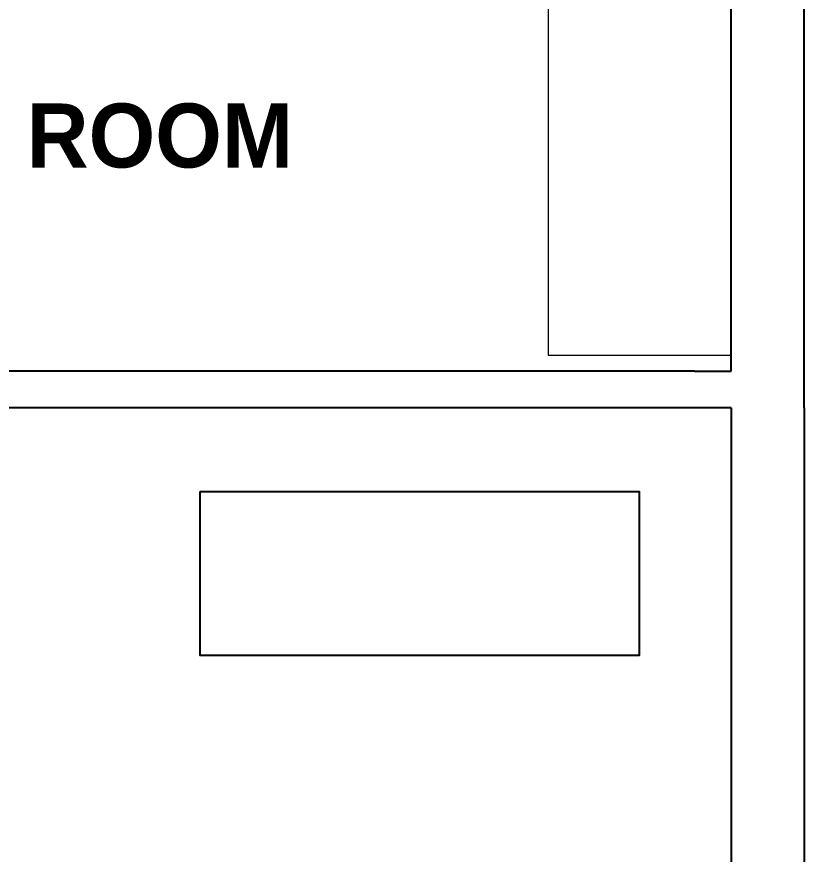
# Model space of a CAD drawing. Header units: inches. Extents: x 482566 to 494966, y -26460 to -22226.
# Drawn here: x 487911.4 to 488008.2, y -23983.7 to -23880.7 of the extents above; entities that cross this region are included whole.
import ezdxf

# ---------------------------------------------------------------- set-up
doc = ezdxf.new("R2010")
doc.units = ezdxf.units.IN
doc.header["$LTSCALE"] = 15
doc.header["$MEASUREMENT"] = 0
doc.layers.add('A-furniture', color=50, linetype='Continuous', lineweight=9)
doc.layers.add('I-ANNO-TEXT', color=7, linetype='Continuous', lineweight=18)
doc.layers.add('I-FURN', color=4, linetype='Continuous')
doc.layers.add('I-WALL-IN', color=3, linetype='Continuous')
doc.styles.add('MICRO', font='')
doc.styles.get('MICRO').set_extended_font_data('MicrogrammaSSi', bold=True)

msp = doc.modelspace()

# ---------------------------------------------------------------- linework, layer by layer
at = {"layer": 'A-furniture', "elevation": 6.93}
msp.add_lwpolyline([(487976.74, -23832.33), (487976.74, -23922.33), (487999.24, -23922.33), (487999.24, -23832.33)], close=True, dxfattribs=at)
at = {"layer": 'I-FURN', "elevation": 6.93}
msp.add_lwpolyline([(487933.96, -23939.07), (487987.96, -23939.07), (487987.96, -23959.23), (487933.96, -23959.23)], close=True, dxfattribs=at)
at = {"layer": 'I-WALL-IN'}
for p, q in [((488008.24, -23928.78, 6.93), (488008.24, -23671.72, 6.93)), ((487999.24, -23924.28, 6.93), (487999.24, -23680.72, 6.93)), ((487994.74, -23924.28, 6.93), (487802.45, -23924.28, 6.93)), ((487994.74, -23924.28, 6.93), (487999.24, -23924.28, 6.93)), ((487999.24, -23928.78, 6.93), (487802.45, -23928.78, 6.93)), ((487999.24, -23928.78, 6.93), (487999.24, -24128.36, 6.93)), ((488008.24, -23928.78, 6.93), (488008.24, -25284.97, 6.93))]:
    msp.add_line(p, q, dxfattribs=at)

# ---------------------------------------------------------------- texts
at = {"layer": 'I-ANNO-TEXT', "insert": (487861.76, -23891.38), "char_height": 7.875, "attachment_point": 1, "style": 'MICRO'}
msp.add_mtext_dynamic_manual_height_columns('{\\fBahnschrift Light|b1|i0|c0|p34;MEETING ROOM\\P(8 PAX)}', width=3834.9343, gutter_width=1.5, heights=[0], dxfattribs=at)

doc.saveas('drawing.dxf')
